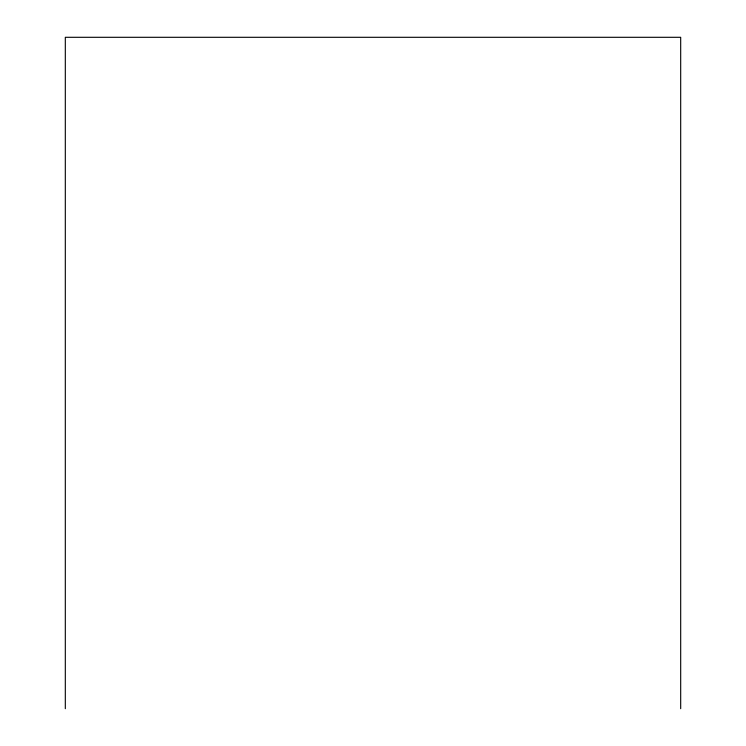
<?xml version="1.0" encoding="UTF-8"?>
<svg xmlns="http://www.w3.org/2000/svg" width="746" height="746" viewBox="0 0 746 746"><rect width="100%" height="100%" fill="white"/><g stroke="black" fill="none" stroke-linecap="round" stroke-linejoin="round"><path stroke-width="1.12" d="M680.688 708.7L680.688 37.3L65.312 37.3L65.312 708.7"/></g></svg>
